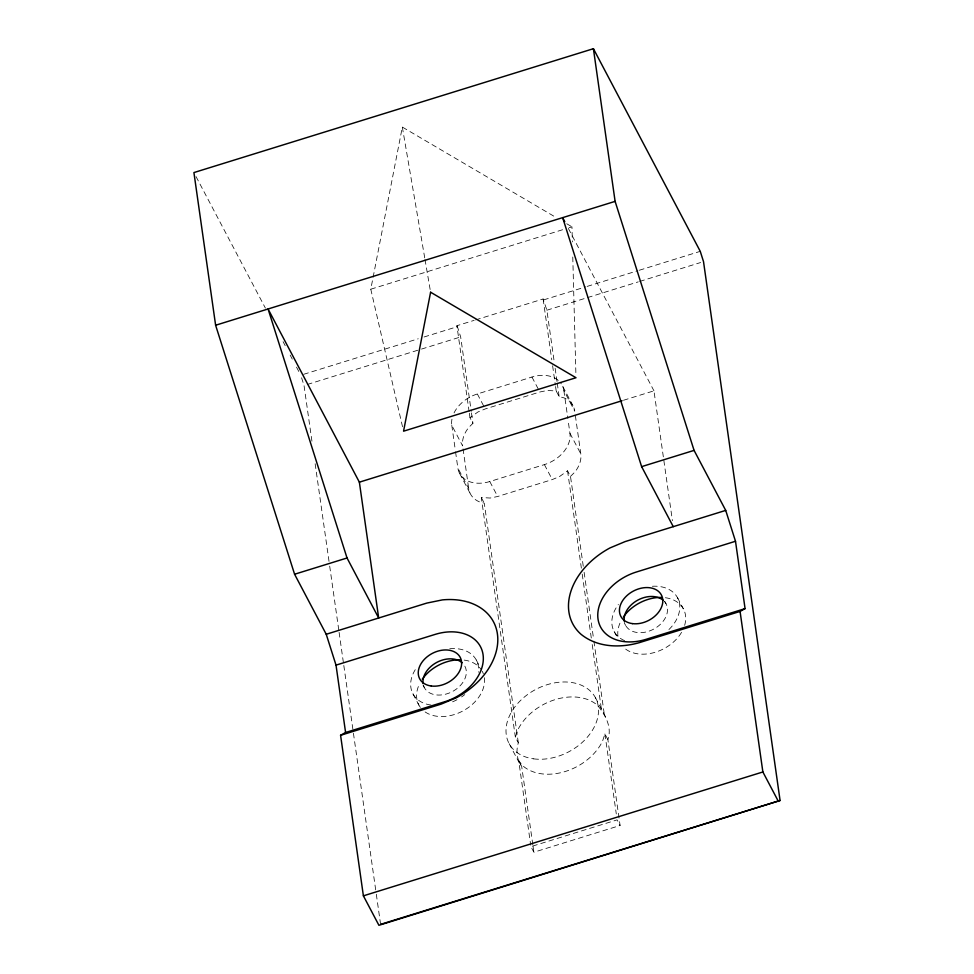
<?xml version="1.0" encoding="UTF-8"?>
<svg xmlns="http://www.w3.org/2000/svg" width="974" height="974" viewBox="0 0 974 974"><rect width="100%" height="100%" fill="white"/><g stroke="black" fill="none" stroke-linecap="round" stroke-linejoin="round"><path stroke-width="0.73" stroke-dasharray="4.87 3.65" d="M402.53 426.758L370.777 289.205L372.811 278.795M373.103 277.31L402.335 127.083L556.3 217.616M532.827 844.811L521.674 766.319C516.744 759.817 515.891 750.455 518.326 742.785L515.368 737.184L517.778 729.964A48.883 35.283 -27.8 0 1 597.415 705.261C605.231 714.612 612.305 727.115 607.886 739.583L620.097 825.489L533.874 852.226L530.915 846.613L617.139 819.877L620.097 825.489M607.886 739.583L604.927 733.97L602.529 741.19A48.883 35.283 -27.8 0 1 522.88 765.881L518.716 760.706L530.708 845.128M451.948 419.222A30.547 22.049 -27.8 0 0 451.79 425.334L462.638 445.909A30.547 22.049 -27.8 0 1 468.798 427.428L472.938 423.313L469.979 417.712L477.905 412.002L485.235 408.934L539.839 391.998L547.388 390.464L556.191 390.976L559.149 396.588L564.056 397.891A30.547 22.049 -27.8 0 1 574.733 411.162L563.885 390.586A30.547 22.049 -27.8 0 0 562.071 385.071L572.919 405.647M583.268 566.271L570.496 476.408L567.538 470.795L559.612 476.493L552.282 479.573L497.677 496.497L490.129 498.043L481.314 497.531L515.368 737.184M570.496 476.408L574.623 472.305A30.547 22.049 -27.8 0 0 580.784 453.823L575.147 414.096M370.777 289.205L563.276 229.523M569.072 227.721L571.957 226.832L572.371 241.917M469.127 411.771L456.903 325.706L474.143 320.361M475.592 319.922L543.127 298.981L546.877 310.207L554.291 362.328M303.669 374.308L418.236 338.782M424.043 336.992L457.403 326.643L460.665 336.931L471.246 411.405M543.614 299.907L585.678 286.867M587.127 286.417L637.885 270.687M639.334 270.236L700.257 251.341M311.936 441.198L304.034 385.497L420.05 349.532M421.498 349.082L460.665 336.931M546.877 310.207L586.044 298.056M587.492 297.606L638.25 281.876M639.699 281.425L700.61 262.53M454.054 412.915A30.547 22.049 -27.8 0 1 477.345 393.971L531.95 377.035A30.547 22.049 -27.8 0 1 561.328 383.841M623.482 400.277L653.956 390.83L672.413 520.688M455.552 451.814L457.853 467.995A30.547 22.049 -27.8 0 0 489.788 481.533L544.393 464.61A30.547 22.049 -27.8 0 0 569.936 433.235L568.061 420.001M518.326 742.785L484.273 503.144L479.378 501.841A30.547 22.049 -27.8 0 1 468.701 488.571L457.853 467.995M566.746 223.764L571.957 226.832M568.317 228.379L653.956 390.83M677.466 597.634L683.383 608.86M664.682 601.226L666.021 603.758M569.936 433.235L580.784 453.823M531.95 377.035L538.525 389.515M544.393 464.61L552.282 479.573M624.273 622.849L625.612 625.393M456.903 325.706L457.403 326.643M614.168 631.517L617.455 637.751M477.345 393.971L483.92 406.438M489.788 481.533L497.677 496.497M595.357 697.542L606.205 718.118M481.314 497.531L484.273 503.144M459.655 473.498L470.503 494.074M476.286 660.019L479.573 666.253M518.716 760.706L521.674 766.319M509.159 743.686L520.006 764.261M196.042 176.598L265.391 308.113M283.081 341.667L285.199 345.685M290.155 355.084L292.273 359.114M296.522 367.161L299.347 372.531M423.093 685.233L424.433 687.766M412.988 693.902L418.905 705.115M301.587 377.79L304.034 385.497M402.335 127.083L424.749 258.013M425.005 259.498L430.35 290.739M563.885 390.586L567.854 418.528M555.131 368.282L557.043 381.686M557.25 383.184L559.149 396.588M584.12 572.274L593.69 639.674M593.909 641.172L604.55 716.06M543.127 298.981L551.771 359.808M552.611 365.749L555.35 385.034M555.57 386.52L556.191 390.976M567.538 470.795L581.368 568.159M582.221 574.149L591.376 638.554M592.229 644.544L601.591 710.448M604.927 733.97L616.298 813.947M471.453 412.891L472.938 423.313M533.034 846.296L533.874 852.226M469.346 413.256L469.979 417.712M463.064 448.856L468.701 488.571M451.79 425.334L455.345 450.341M315.15 463.77L329.48 564.616M329.687 566.125L338.891 630.848M339.098 632.357L343.591 663.964M343.81 665.473L353.221 731.693M353.428 733.203L376.098 892.756M376.317 894.254L380.591 924.363M572.773 257.014L575.914 374.71M664.341 601.396A22.913 16.534 -27.8 0 1 653.712 629.107A22.913 16.534 -27.8 0 1 624.553 622.703M464.841 666.143A22.913 16.534 -27.8 0 1 450.731 692.38A22.913 16.534 -27.8 0 1 423.373 685.075M484.322 677.709A35.904 25.908 -27.8 0 1 463.734 710.496A35.904 25.908 -27.8 0 1 424.274 711.324M420.366 707.404A35.904 25.908 -27.8 0 1 419.441 684.052M464.196 660.092A35.904 25.908 -27.8 0 1 481.521 670.075M482.203 671.232A35.904 25.908 -27.8 0 1 483.323 673.704M449.757 648.757A35.904 25.908 -27.8 0 1 478.453 672.206M464.768 694.572A35.904 25.908 -27.8 0 1 461.579 696.946M457.001 699.734A35.904 25.908 -27.8 0 1 449.635 702.936M430.995 705.042A35.904 25.908 -27.8 0 1 416.361 668.018M665.376 597.719A35.904 25.908 -27.8 0 1 684.369 626.221M681.556 632.345A35.904 25.908 -27.8 0 1 624.358 648.063M617.966 636.266A35.904 25.908 -27.8 0 1 620.621 621.68M652.385 586.263A35.904 25.908 -27.8 0 1 678.622 600.215A35.904 25.908 -27.8 0 1 668.249 630.19M624.59 640.636A35.904 25.908 -27.8 0 1 618.393 604.464M533.691 758.856A48.883 35.283 -27.8 0 0 598.243 706.357A48.883 35.283 -27.8 0 0 524.852 696.629A48.883 35.283 -27.8 0 0 533.691 758.856"/><path stroke-width="1.46" d="M336.018 665.132L326.229 634.269L294.586 574.246L215.619 325.243L193.923 172.568L593.409 48.7L700.257 251.341L703.52 261.641L780.077 800.494L378.923 925.3L363.387 895.837L340.583 735.297L345.587 732.497L444.741 701.743A45.827 33.079 -27.8 0 0 483.067 654.698A45.827 33.079 -27.8 0 0 435.171 634.391L336.018 665.132L345.587 732.497M725.715 510.4L625.15 541.581L610.004 547.924A68.923 49.747 -27.8 0 0 581.137 634.378C597.439 647.527 620.024 648.173 639.431 642.621L740.07 611.428L745.073 608.628L735.504 541.264L725.715 510.4L694.072 450.39L615.105 201.375L593.409 48.7M215.619 325.243L615.105 201.375M359.369 482.167L378.679 618.003L347.036 557.992L268.069 308.977L359.369 482.167L622.033 400.728M294.586 574.246L347.036 557.992M564.774 221.67L562.655 217.64L641.623 466.643L694.072 450.39M326.229 634.269L426.795 603.089L442.391 599.899A68.935 49.759 -27.8 0 1 497.41 633.928A68.935 49.759 -27.8 0 1 456.295 697.774L441.149 704.117L340.583 735.297M735.504 541.264L636.351 572.018A45.827 33.079 -27.8 0 0 598.024 619.062A45.827 33.079 -27.8 0 0 645.92 639.37L745.073 608.628M363.387 895.837L762.873 771.968L778.409 801.432M380.591 924.363L780.077 800.494M641.623 466.643L673.265 526.666M740.07 611.428L762.873 771.968M624.261 621.254A22.913 16.534 -27.8 0 1 637.933 600.045A22.913 16.534 -27.8 0 1 663.294 600.374M423.081 683.638A22.913 16.534 -27.8 0 1 436.742 662.417A22.913 16.534 -27.8 0 1 462.114 662.746M422.278 679.231A35.904 25.908 -27.8 0 1 460.02 659.8M623.457 616.859A35.904 25.908 -27.8 0 1 661.2 597.415M430.605 292.224L403.553 431.19L575.999 377.729L430.605 292.224M632.43 623.616A22.913 16.534 -27.8 0 0 662.685 599.01A22.913 16.534 -27.8 0 0 628.279 594.444A22.913 16.534 -27.8 0 0 632.43 623.616M431.251 686A22.913 16.534 -27.8 0 0 461.506 661.383A22.913 16.534 -27.8 0 0 427.099 656.829A22.913 16.534 -27.8 0 0 431.251 686"/></g></svg>
